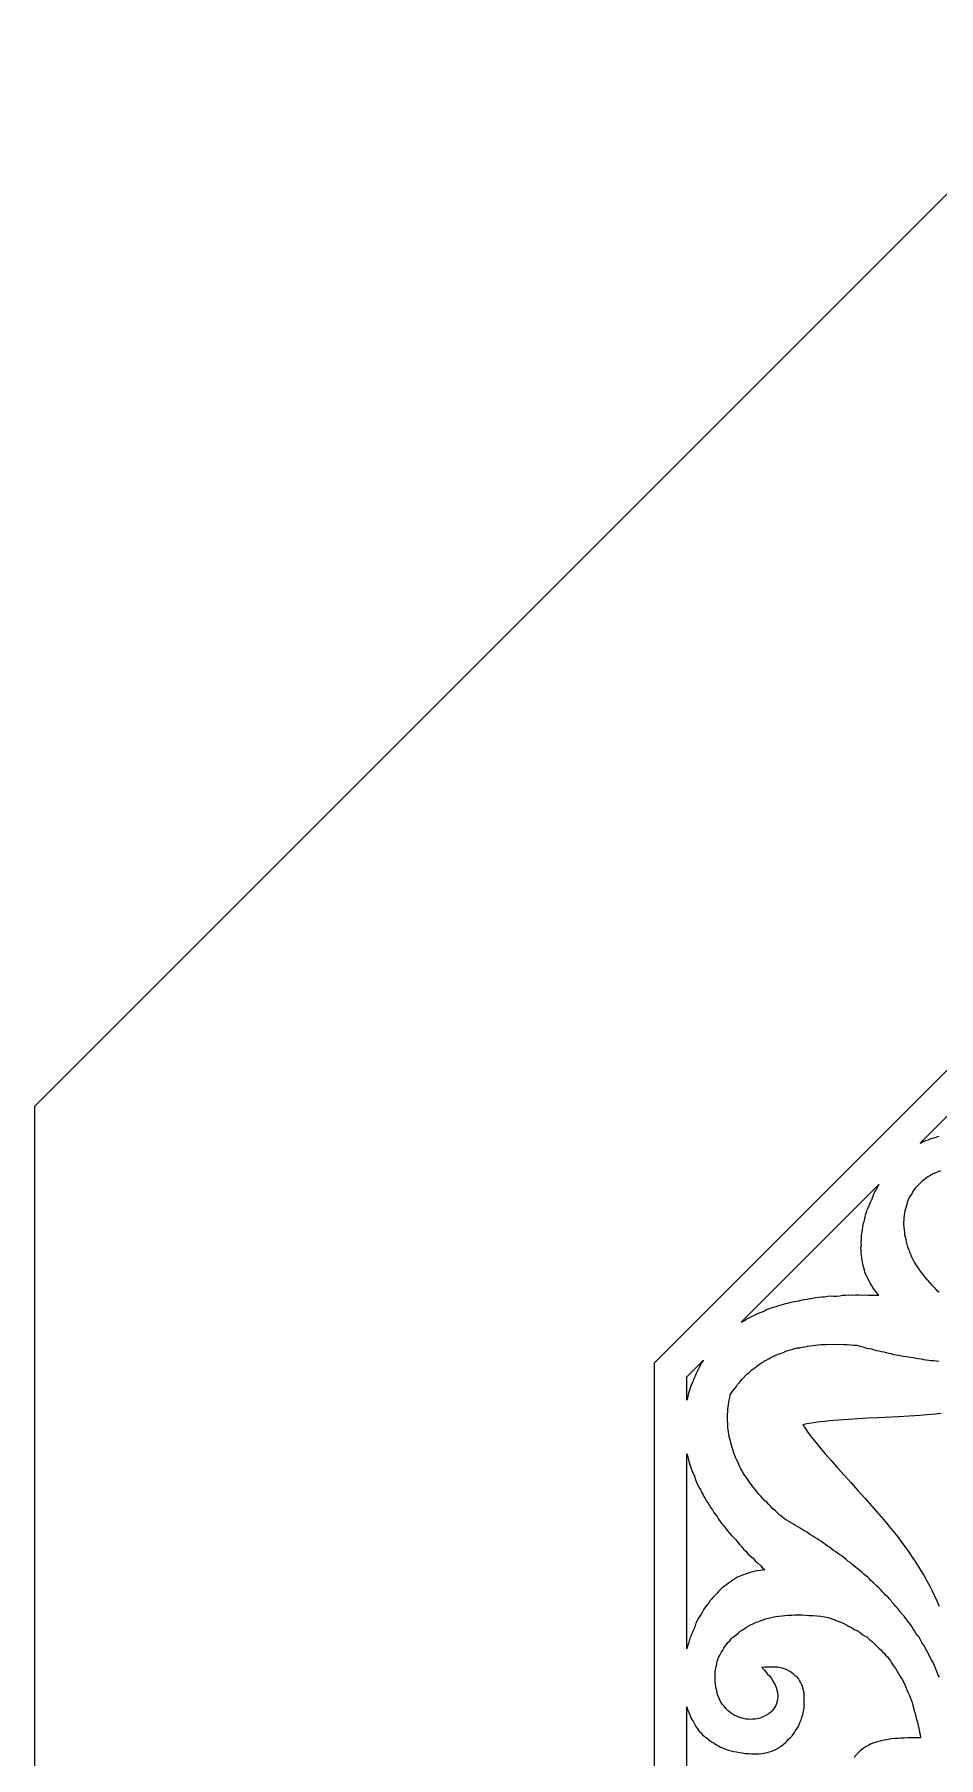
# Model space of a CAD drawing. Extents: x -535 to 535, y -535 to 535.
# Drawn here: x -535 to -396.4, y 121.8 to 385.9 of the extents above; entities that cross this region are included whole.
import ezdxf

# ---------------------------------------------------------------- set-up
doc = ezdxf.new("R2010")
doc.units = 0
doc.layers.add('LAYER_1', color=18, linetype='CONTINUOUS')
doc.layers.add('LAYER_2', color=150, linetype='CONTINUOUS')

msp = doc.modelspace()

# ---------------------------------------------------------------- linework, layer by layer
at = {"layer": 'LAYER_1'}
for points in [[(221.6, -535), (535, -221.6), (535, 221.6), (221.6, 535), (-221.6, 535), (-535, 221.6), (-535, -221.6), (-221.6, -535)], [(-426.33, 188.7), (-426.05, 188.84), (-425.77, 189.04), (-425.45, 189.21), (-425.09, 189.41), (-424.74, 189.54), (-424.42, 189.7), (-424.1, 189.87), (-423.75, 190), (-423.39, 190.13), (-423.07, 190.29), (-422.76, 190.46), (-422.4, 190.59), (-422.04, 190.72), (-421.69, 190.85), (-421.3, 190.94), (-420.91, 191.1), (-420.51, 191.19), (-420.16, 191.32), (-419.8, 191.38), (-419.37, 191.5), (-418.98, 191.59), (-418.58, 191.69), (-418.19, 191.78), (-417.76, 191.83), (-417.33, 191.96), (-416.9, 192.01), (-416.54, 192.07), (-416.11, 192.19), (-415.68, 192.24), (-415.25, 192.3), (-414.82, 192.35), (-414.31, 192.4), (-413.88, 192.45), (-413.45, 192.51), (-412.95, 192.56), (-412.51, 192.54), (-412.04, 192.55), (-411.54, 192.6), (-411.11, 192.66), (-410.64, 192.67), (-410.13, 192.72), (-409.63, 192.7), (-409.12, 192.75), (-408.62, 192.73), (-408.14, 192.67), (-407.64, 192.72), (-407.13, 192.7), (-406.55, 192.67), (-406.09, 192.69), (-405.58, 192.66), (-405.81, 192.96), (-406, 193.22), (-406.27, 193.56), (-406.5, 193.86), (-406.69, 194.19), (-406.89, 194.53), (-407.05, 194.82), (-407.21, 195.19), (-407.4, 195.53), (-407.53, 195.86), (-407.69, 196.23), (-407.77, 196.52), (-407.86, 196.88), (-407.95, 197.25), (-408.04, 197.69), (-408.09, 198.02), (-408.15, 198.42), (-408.2, 198.82), (-408.25, 199.21), (-408.27, 199.58), (-408.29, 200.01), (-408.23, 200.37), (-408.25, 200.73), (-408.23, 201.13), (-408.21, 201.53), (-408.19, 201.92), (-408.1, 202.32), (-408.05, 202.75), (-407.99, 203.11), (-407.94, 203.54), (-407.81, 203.97), (-407.72, 204.36), (-407.63, 204.75), (-407.54, 205.15), (-407.41, 205.5), (-407.29, 205.93), (-407.09, 206.28), (-406.92, 206.67), (-406.76, 207.06), (-406.6, 207.45), (-406.43, 207.84), (-406.3, 208.2), (-406.1, 208.55), (-405.9, 208.9), (-405.7, 209.33), (-405.5, 209.68), (-426.65, 188.54)], [(-435, 180.18), (-432.44, 182.74), (-432.61, 182.42), (-432.82, 182.14), (-432.98, 181.82), (-433.15, 181.5), (-433.32, 181.19), (-433.48, 180.87), (-433.61, 180.59), (-433.71, 180.26), (-433.88, 179.95), (-433.95, 179.75), (-434.04, 179.55), (-434.15, 179.21), (-434.31, 178.92), (-434.41, 178.62), (-434.52, 178.28), (-434.63, 177.94), (-434.73, 177.6), (-434.84, 177.25), (-434.89, 176.91), (-435, 176.57)], [(-434.89, 168.03), (-434.79, 167.73), (-434.73, 167.39), (-434.63, 167.05), (-434.52, 166.66), (-434.36, 166.31), (-434.25, 165.97), (-434.15, 165.63), (-433.98, 165.28), (-433.82, 164.94), (-433.72, 164.6), (-433.61, 164.26), (-433.45, 163.91), (-433.29, 163.57), (-433.13, 163.23), (-432.91, 162.89), (-432.75, 162.5), (-432.54, 162.15), (-432.38, 161.81), (-432.17, 161.52), (-431.95, 161.12), (-431.74, 160.78), (-431.52, 160.44), (-431.31, 160.1), (-431.04, 159.75), (-430.83, 159.36), (-430.56, 159.02), (-430.35, 158.73), (-430.13, 158.34), (-429.87, 157.99), (-429.6, 157.65), (-429.33, 157.31), (-429.01, 156.92), (-428.74, 156.57), (-428.48, 156.23), (-428.15, 155.84), (-427.83, 155.55), (-427.51, 155.2), (-427.19, 154.81), (-426.92, 154.47), (-426.6, 154.13), (-426.28, 153.73), (-425.91, 153.39), (-425.59, 153), (-425.21, 152.66), (-424.84, 152.36), (-424.52, 151.97), (-424.14, 151.63), (-423.72, 151.24), (-423.39, 150.9), (-423.02, 150.55), (-423.39, 150.5), (-423.72, 150.46), (-424.14, 150.41), (-424.52, 150.36), (-424.89, 150.26), (-425.27, 150.16), (-425.59, 150.06), (-425.96, 149.92), (-426.34, 149.82), (-426.66, 149.67), (-427.03, 149.53), (-427.3, 149.38), (-427.62, 149.18), (-427.94, 148.99), (-428.32, 148.74), (-428.58, 148.55), (-428.9, 148.3), (-429.22, 148.06), (-429.55, 147.81), (-429.81, 147.57), (-430.13, 147.27), (-430.35, 146.98), (-430.62, 146.74), (-430.88, 146.44), (-431.15, 146.15), (-431.42, 145.86), (-431.63, 145.51), (-431.9, 145.17), (-432.11, 144.88), (-432.38, 144.53), (-432.59, 144.14), (-432.81, 143.8), (-433.02, 143.46), (-433.24, 143.11), (-433.4, 142.77), (-433.61, 142.38), (-433.72, 141.99), (-433.88, 141.6), (-434.04, 141.21), (-434.2, 140.81), (-434.36, 140.42), (-434.52, 140.08), (-434.63, 139.69), (-434.73, 139.3), (-434.89, 138.86), (-435, 138.47), (-435, 168.37)]]:
    msp.add_lwpolyline(points, close=True, dxfattribs=at)
for points in [[(-388.99, 226.19), (-399.22, 215.97), (-399.06, 216.05), (-398.71, 216.25), (-398.35, 216.38), (-398, 216.51), (-397.71, 216.64), (-397.36, 216.77), (-397, 216.82), (-396.64, 216.95), (-396.32, 217.05)], [(-396.12, 211.72), (-396.59, 211.56), (-396.9, 211.4), (-397.19, 211.34), (-397.47, 211.13), (-397.72, 210.96), (-398.03, 210.8), (-398.28, 210.63), (-398.56, 210.42), (-398.84, 210.22), (-399.95, 209.11), (-400.12, 208.87), (-400.32, 208.59), (-400.45, 208.3), (-400.66, 208.02), (-400.83, 207.78), (-400.99, 207.46), (-401.13, 207.18), (-401.19, 206.89), (-401.28, 206.57), (-401.37, 206.25), (-401.47, 205.93), (-401.56, 205.6), (-401.62, 205.25), (-401.67, 204.89), (-401.73, 204.53), (-401.72, 204.17), (-401.77, 203.81), (-401.76, 203.44), (-401.7, 203.12), (-401.65, 202.72), (-401.63, 202.35), (-401.62, 201.99), (-401.53, 201.63), (-401.44, 201.26), (-401.39, 200.86), (-401.26, 200.46), (-401.14, 200.06), (-400.97, 199.69), (-400.85, 199.28), (-400.65, 198.88), (-400.53, 198.55), (-400.33, 198.14), (-400.13, 197.73), (-399.86, 197.32), (-399.62, 196.95), (-399.35, 196.54), (-399.05, 196.17), (-398.74, 195.79), (-398.51, 195.42), (-398.16, 195.01), (-397.79, 194.63), (-397.48, 194.26), (-397.06, 193.84), (-396.69, 193.46), (-396.31, 193.16)], [(-396.28, 134.11), (-396.44, 134.45), (-396.6, 134.84), (-396.76, 135.24), (-396.92, 135.63), (-397.08, 135.97), (-397.24, 136.36), (-397.46, 136.75), (-397.62, 137.09), (-397.83, 137.44), (-397.99, 137.78), (-398.2, 138.17), (-398.42, 138.51), (-398.58, 138.86), (-398.79, 139.2), (-399.01, 139.54), (-399.22, 139.93), (-399.43, 140.28), (-399.65, 140.52), (-399.86, 140.86), (-400.08, 141.21), (-400.29, 141.55), (-400.5, 141.89), (-400.72, 142.18), (-400.99, 142.53), (-401.2, 142.87), (-401.47, 143.16), (-401.68, 143.46), (-401.95, 143.75), (-402.22, 144.04), (-402.43, 144.39), (-402.7, 144.68), (-402.96, 144.97), (-403.23, 145.27), (-403.5, 145.56), (-403.66, 145.86), (-403.93, 146.15), (-404.19, 146.44), (-404.52, 146.69), (-404.78, 146.98), (-405.05, 147.27), (-405.32, 147.57), (-405.58, 147.81), (-405.91, 148.11), (-406.17, 148.4), (-406.44, 148.64), (-406.76, 148.94), (-406.98, 149.18), (-407.3, 149.48), (-407.56, 149.67), (-407.88, 149.92), (-408.15, 150.21), (-408.47, 150.46), (-408.74, 150.7), (-409.06, 150.95), (-409.38, 151.19), (-409.7, 151.43), (-409.97, 151.68), (-410.29, 151.92), (-410.56, 152.17), (-410.88, 152.41), (-411.2, 152.66), (-411.52, 152.85), (-411.84, 153.1), (-412.16, 153.34), (-412.48, 153.54), (-412.81, 153.78), (-413.13, 154.03), (-413.45, 154.22), (-413.71, 154.47), (-414.04, 154.66), (-414.36, 154.91), (-414.68, 155.11), (-415, 155.35), (-415.37, 155.55), (-415.69, 155.74), (-416.01, 155.94), (-416.34, 156.13), (-416.66, 156.38), (-416.98, 156.57), (-417.3, 156.77), (-417.62, 156.96), (-417.99, 157.16), (-418.31, 157.36), (-418.63, 157.6), (-419.01, 157.8), (-419.33, 157.99), (-419.7, 158.19), (-420.03, 158.38), (-420.35, 158.68), (-420.72, 158.97), (-421.1, 159.31), (-421.42, 159.61), (-421.79, 159.95), (-422.11, 160.29), (-422.43, 160.59), (-422.75, 160.93), (-423.07, 161.22), (-423.39, 161.57), (-423.66, 161.86), (-423.93, 162.15), (-424.2, 162.5), (-424.46, 162.84), (-424.73, 163.13), (-424.95, 163.47), (-425.21, 163.82), (-425.43, 164.11), (-425.69, 164.45), (-425.91, 164.8), (-426.12, 165.04), (-426.34, 165.38), (-426.5, 165.73), (-426.71, 166.07), (-426.87, 166.36), (-427.03, 166.7), (-427.14, 167.05), (-427.3, 167.39), (-427.46, 167.68), (-427.57, 167.98), (-427.73, 168.32), (-427.83, 168.66), (-427.94, 169), (-428.05, 169.35), (-428.15, 169.69), (-428.26, 170.03), (-428.32, 170.33), (-428.42, 170.67), (-428.48, 171.01), (-428.53, 171.35), (-428.58, 171.7), (-428.64, 172.04), (-428.69, 172.38), (-428.69, 173.07), (-428.74, 173.41), (-428.74, 174.44), (-428.69, 174.78), (-428.69, 175.17), (-428.64, 175.51), (-428.58, 175.86), (-428.53, 176.25), (-428.48, 176.59), (-428.42, 176.98), (-428.37, 177.28), (-428.33, 177.42), (-428.26, 177.55), (-428.09, 177.8), (-427.85, 178.11), (-427.64, 178.39), (-427.4, 178.7), (-427.2, 178.98), (-426.99, 179.26), (-426.72, 179.54), (-426.51, 179.82), (-425.79, 180.55), (-425.51, 180.75), (-425.02, 181.24), (-424.74, 181.44), (-424.46, 181.65), (-424.18, 181.85), (-423.9, 182.06), (-423.62, 182.26), (-423.3, 182.43), (-423.06, 182.6), (-422.74, 182.76), (-422.42, 182.93), (-422.1, 183.1), (-421.79, 183.26), (-421.47, 183.43), (-421.11, 183.56), (-420.83, 183.69), (-420.51, 183.78), (-420.15, 183.91), (-419.83, 184.08), (-419.48, 184.21), (-419.16, 184.3), (-418.76, 184.39), (-418.41, 184.52), (-418.02, 184.61), (-417.69, 184.63), (-417.3, 184.73), (-416.87, 184.78), (-416.51, 184.84), (-416.08, 184.89), (-415.68, 184.98), (-415.29, 185), (-414.85, 185.05), (-414.42, 185.1), (-414.03, 185.12), (-413.63, 185.14), (-413.16, 185.16), (-412.73, 185.14), (-412.26, 185.15), (-411.82, 185.13), (-411.35, 185.15), (-410.85, 185.13), (-410.41, 185.11), (-409.9, 185.08), (-409.43, 185.03), (-409, 185.01), (-408.63, 184.92), (-408.23, 184.79), (-407.86, 184.7), (-407.46, 184.58), (-407.06, 184.52), (-406.7, 184.44), (-406.29, 184.31), (-405.93, 184.22), (-405.56, 184.13), (-405.2, 184.04), (-404.8, 183.99), (-404.43, 183.9), (-404.07, 183.81), (-403.7, 183.73), (-403.3, 183.6), (-402.9, 183.55), (-402.53, 183.46), (-402.13, 183.4), (-401.77, 183.31), (-401.4, 183.3), (-401.04, 183.21), (-400.64, 183.16), (-400.24, 183.1), (-399.87, 183.01), (-399.47, 182.96), (-399.07, 182.91), (-398.71, 182.82), (-398.31, 182.76), (-397.91, 182.71), (-397.55, 182.69), (-397.15, 182.64), (-396.78, 182.62), (-396.38, 182.57)], [(-396, 174.55), (-396.82, 174.46), (-397.65, 174.38), (-399.29, 174.24), (-400.91, 174.13), (-402.52, 174.04), (-405.69, 173.88), (-407.24, 173.81), (-408.76, 173.73), (-410.26, 173.64), (-411.73, 173.54), (-413.16, 173.41), (-413.86, 173.33), (-414.56, 173.25), (-415.24, 173.16), (-415.92, 173.06), (-416.58, 172.95), (-417.23, 172.82), (-416.86, 172.28), (-416.47, 171.73), (-416.06, 171.18), (-415.64, 170.63), (-415.21, 170.08), (-414.77, 169.53), (-413.84, 168.43), (-412.88, 167.32), (-411.89, 166.19), (-409.82, 163.91), (-408.76, 162.75), (-407.69, 161.56), (-406.62, 160.36), (-405.55, 159.13), (-404.48, 157.87), (-403.96, 157.23), (-403.44, 156.59), (-402.92, 155.94), (-402.41, 155.27), (-401.91, 154.6), (-401.41, 153.93), (-400.92, 153.24), (-400.44, 152.54), (-399.97, 151.84), (-399.51, 151.12), (-399.06, 150.39), (-398.63, 149.66), (-398.2, 148.91), (-397.79, 148.15), (-397.4, 147.38), (-397.02, 146.6), (-396.65, 145.81), (-396.3, 145.01)], [(-435, 115.12), (-435, 129.58), (-434.95, 129.41), (-434.84, 129.02), (-434.68, 128.68), (-434.52, 128.33), (-434.41, 128.04), (-434.25, 127.7), (-434.04, 127.4), (-433.88, 127.06), (-433.72, 126.77), (-433.5, 126.43), (-433.29, 126.13), (-433.08, 125.84), (-432.81, 125.59), (-432.59, 125.3), (-432.33, 125.1), (-432.01, 124.86), (-431.74, 124.61), (-431.42, 124.37), (-431.1, 124.17), (-430.78, 123.98), (-430.45, 123.73), (-430.13, 123.59), (-429.81, 123.39), (-429.44, 123.24), (-429.01, 123.1), (-428.64, 122.95), (-428.21, 122.85), (-427.78, 122.71), (-427.35, 122.66), (-426.92, 122.56), (-426.5, 122.51), (-426.02, 122.41), (-425.53, 122.41), (-425, 122.36), (-424.46, 122.36), (-423.93, 122.36), (-423.56, 122.41), (-423.13, 122.46), (-422.75, 122.56), (-422.33, 122.66), (-421.95, 122.8), (-421.58, 122.95), (-421.2, 123.15), (-420.88, 123.34), (-420.51, 123.54), (-420.24, 123.78), (-419.92, 124.03), (-419.65, 124.32), (-419.38, 124.61), (-419.06, 124.91), (-418.85, 125.15), (-418.58, 125.5), (-418.37, 125.84), (-418.15, 126.18), (-417.94, 126.52), (-417.78, 126.87), (-417.62, 127.26), (-417.46, 127.6), (-417.35, 127.99), (-417.19, 128.33), (-417.14, 128.73), (-417.03, 129.12), (-416.98, 129.46), (-416.98, 131.66), (-417.08, 132.01), (-417.14, 132.35), (-417.24, 132.69), (-417.4, 133.03), (-417.57, 133.33), (-417.73, 133.62), (-417.89, 133.91), (-418.1, 134.16), (-418.37, 134.35), (-418.63, 134.6), (-418.9, 134.79), (-419.22, 134.99), (-419.54, 135.19), (-419.86, 135.33), (-420.24, 135.43), (-420.61, 135.53), (-421.04, 135.63), (-421.47, 135.68), (-421.95, 135.68), (-422.43, 135.68), (-422.97, 135.68), (-423.5, 135.58), (-423.02, 135.14), (-422.65, 134.65), (-422.27, 134.26), (-421.95, 133.82), (-421.68, 133.38), (-421.47, 132.93), (-421.31, 132.54), (-421.2, 132.15), (-421.1, 131.76), (-421.04, 131.37), (-421.04, 131.08), (-421.1, 130.73), (-421.15, 130.39), (-421.26, 130.1), (-421.36, 129.8), (-421.52, 129.51), (-421.68, 129.22), (-421.9, 128.97), (-422.11, 128.77), (-422.38, 128.53), (-422.65, 128.33), (-422.97, 128.19), (-423.23, 128.09), (-423.56, 127.94), (-423.82, 127.85), (-424.2, 127.75), (-424.52, 127.7), (-424.89, 127.7), (-425.27, 127.65), (-425.64, 127.7), (-425.96, 127.7), (-426.34, 127.8), (-426.71, 127.89), (-427.03, 127.99), (-427.35, 128.14), (-427.73, 128.29), (-428.05, 128.48), (-428.37, 128.73), (-428.69, 129.02), (-429.01, 129.31), (-429.28, 129.66), (-429.55, 130), (-429.81, 130.39), (-430.03, 130.83), (-430.13, 131.17), (-430.29, 131.42), (-430.35, 131.76), (-430.4, 132.05), (-430.51, 132.4), (-430.56, 132.69), (-430.62, 133.03), (-430.67, 133.38), (-430.67, 134.94), (-430.62, 135.24), (-430.56, 135.58), (-430.45, 135.87), (-430.4, 136.21), (-430.35, 136.51), (-430.24, 136.85), (-430.13, 137.14), (-429.97, 137.39), (-429.81, 137.68), (-429.65, 137.98), (-429.49, 138.27), (-429.33, 138.56), (-429.12, 138.86), (-428.9, 139.15), (-428.69, 139.44), (-428.42, 139.69), (-428.21, 139.98), (-427.94, 140.23), (-427.67, 140.42), (-427.35, 140.67), (-427.09, 140.91), (-426.82, 141.16), (-426.5, 141.35), (-426.18, 141.55), (-425.86, 141.79), (-425.48, 141.99), (-425.11, 142.18), (-424.73, 142.33), (-424.36, 142.53), (-423.93, 142.67), (-423.61, 142.82), (-423.18, 142.97), (-422.75, 143.11), (-422.27, 143.21), (-421.84, 143.31), (-421.36, 143.41), (-420.88, 143.46), (-420.4, 143.51), (-419.97, 143.6), (-419.44, 143.65), (-418.9, 143.65), (-418.42, 143.7), (-417.83, 143.7), (-417.3, 143.7), (-416.82, 143.65), (-416.23, 143.6), (-415.64, 143.56), (-415.05, 143.51), (-414.46, 143.46), (-413.87, 143.36), (-413.29, 143.26), (-412.91, 143.11), (-412.59, 143.02), (-412.22, 142.87), (-411.84, 142.72), (-411.52, 142.58), (-411.15, 142.43), (-410.83, 142.28), (-410.51, 142.14), (-410.18, 141.94), (-409.86, 141.79), (-409.54, 141.6), (-409.22, 141.4), (-408.9, 141.25), (-408.58, 141.06), (-408.31, 140.86), (-407.99, 140.62), (-407.67, 140.42), (-407.4, 140.28), (-407.14, 140.03), (-406.87, 139.79), (-406.6, 139.59), (-406.33, 139.35), (-406.07, 139.1), (-405.8, 138.81), (-405.53, 138.56), (-405.26, 138.32), (-405, 138.02), (-404.73, 137.78), (-404.52, 137.49), (-404.25, 137.24), (-404.03, 136.95), (-403.77, 136.65), (-403.61, 136.31), (-403.39, 136.02), (-403.18, 135.72), (-402.96, 135.38), (-402.75, 135.04), (-402.54, 134.7), (-402.32, 134.35), (-402.16, 134.06), (-401.95, 133.72), (-401.79, 133.33), (-401.57, 132.98), (-401.41, 132.59), (-401.25, 132.2), (-401.09, 131.81), (-400.93, 131.42), (-400.77, 131.08), (-400.61, 130.63), (-400.45, 130.24), (-400.34, 129.8), (-400.24, 129.41), (-400.13, 128.97), (-399.97, 128.53), (-399.86, 128.09), (-399.76, 127.65), (-399.65, 127.21), (-399.54, 126.72), (-399.43, 126.23), (-399.33, 125.74), (-399.22, 125.25), (-399.17, 124.81), (-399.7, 124.81), (-400.18, 124.81), (-400.66, 124.81), (-401.15, 124.81), (-401.68, 124.76), (-402.16, 124.76), (-402.64, 124.71), (-403.07, 124.71), (-403.55, 124.66), (-403.93, 124.61), (-404.35, 124.52), (-404.78, 124.47), (-405.16, 124.37), (-405.58, 124.27), (-405.96, 124.17), (-406.33, 124.03), (-406.71, 123.88), (-406.98, 123.73), (-407.3, 123.59), (-407.62, 123.44), (-407.88, 123.24), (-408.21, 123), (-408.47, 122.8), (-408.69, 122.56), (-408.95, 122.31), (-409.17, 122.07), (-409.33, 121.78)]]:
    msp.add_lwpolyline(points, dxfattribs=at)
at = {"layer": 'LAYER_2'}
msp.add_lwpolyline([(182.25, -440), (440, -182.25), (440, 182.25), (182.25, 440), (-182.25, 440), (-440, 182.25), (-440, -182.25), (-182.25, -440)], close=True, dxfattribs=at)

doc.saveas('drawing.dxf')
